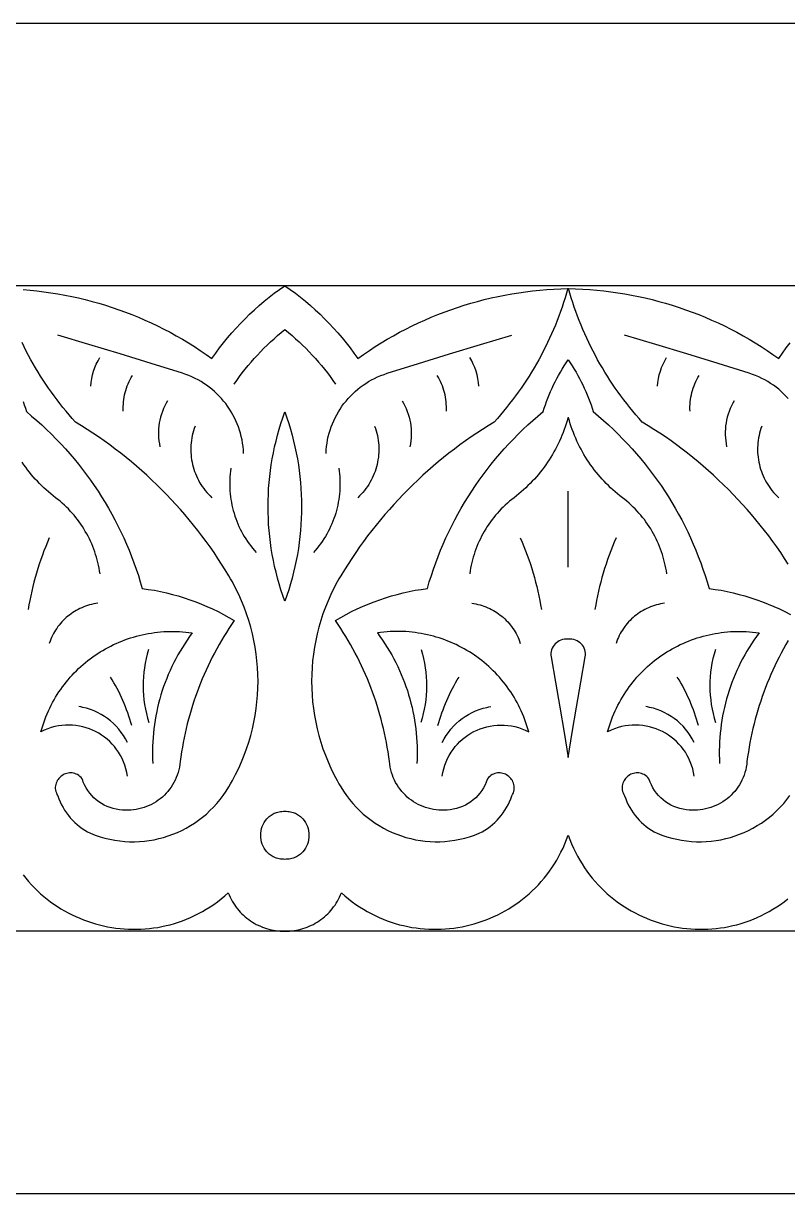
# Model space of a CAD drawing. Extents: x -349 to 352, y -69 to 76.
# Drawn here: x 179.5 to 274.1, y -69.2 to 75.8 of the extents above; entities that cross this region are included whole.
import ezdxf

# ---------------------------------------------------------------- set-up
doc = ezdxf.new("R2010")
doc.units = 0
doc.layers.add('LAYER_1', color=18, linetype='CONTINUOUS')

msp = doc.modelspace()

# ---------------------------------------------------------------- linework, layer by layer
at = {"layer": 'LAYER_1'}
for points in [[(-348.41, -69.22), (351.59, -69.22), (351.59, 75.78), (-348.41, 75.78)], [(-348.41, -69.22), (351.59, -69.22), (351.59, 75.78), (-348.41, 75.78)], [(-348.41, -69.22), (351.59, -69.22), (351.59, 75.78), (-348.41, 75.78)], [(211.83, 4.17), (211.58, 4.89), (211.35, 5.6), (211.13, 6.32), (210.92, 7.05), (210.74, 7.77), (210.57, 8.5), (210.41, 9.23), (210.28, 9.97), (210.15, 10.71), (210.05, 11.44), (209.96, 12.19), (209.89, 12.93), (209.83, 13.67), (209.79, 14.41), (209.77, 15.16), (209.76, 15.9), (209.77, 16.65), (209.79, 17.39), (209.83, 18.13), (209.89, 18.88), (209.96, 19.62), (210.05, 20.36), (210.15, 21.1), (210.28, 21.84), (210.41, 22.57), (210.57, 23.3), (210.74, 24.03), (210.92, 24.76), (211.13, 25.48), (211.35, 26.2), (211.58, 26.92), (211.83, 27.63), (212.08, 26.92), (212.32, 26.2), (212.54, 25.48), (212.74, 24.76), (212.92, 24.03), (213.09, 23.3), (213.25, 22.57), (213.39, 21.84), (213.51, 21.1), (213.61, 20.36), (213.7, 19.62), (213.77, 18.88), (213.83, 18.13), (213.87, 17.39), (213.9, 16.65), (213.9, 15.9), (213.9, 15.16), (213.87, 14.41), (213.83, 13.67), (213.77, 12.93), (213.7, 12.19), (213.61, 11.44), (213.51, 10.71), (213.39, 9.97), (213.25, 9.23), (213.09, 8.5), (212.92, 7.77), (212.74, 7.05), (212.54, 6.32), (212.32, 5.6), (212.08, 4.89)], [(246.93, -15.19), (247.44, -12.07), (247.96, -8.95), (248.49, -5.84), (249.04, -2.72), (249.06, -2.49), (249.06, -2.27), (249.04, -2.05), (248.98, -1.84), (248.91, -1.64), (248.81, -1.45), (248.69, -1.28), (248.55, -1.11), (248.4, -0.97), (248.23, -0.84), (248.04, -0.73), (247.84, -0.65), (247.63, -0.58), (247.4, -0.54), (247.17, -0.53), (246.93, -0.54), (246.7, -0.53), (246.46, -0.54), (246.24, -0.58), (246.03, -0.65), (245.83, -0.73), (245.64, -0.84), (245.47, -0.97), (245.32, -1.11), (245.18, -1.28), (245.06, -1.45), (244.96, -1.64), (244.88, -1.84), (244.83, -2.05), (244.8, -2.27), (244.8, -2.49), (244.83, -2.72), (245.38, -5.84), (245.91, -8.95), (246.43, -12.07)], [(211.83, -27.81), (211.65, -27.8), (211.47, -27.79), (211.3, -27.77), (211.13, -27.74), (210.97, -27.7), (210.82, -27.66), (210.67, -27.61), (210.53, -27.55), (210.39, -27.49), (210.26, -27.42), (210.13, -27.34), (210.01, -27.26), (209.9, -27.17), (209.79, -27.08), (209.59, -26.88), (209.42, -26.66), (209.27, -26.42), (209.14, -26.18), (209.03, -25.92), (208.95, -25.66), (208.89, -25.38), (208.86, -25.11), (208.85, -24.83), (208.86, -24.55), (208.89, -24.27), (208.95, -24), (209.03, -23.73), (209.14, -23.47), (209.27, -23.23), (209.42, -22.99), (209.59, -22.78), (209.79, -22.58), (209.9, -22.48), (210.01, -22.4), (210.13, -22.31), (210.26, -22.24), (210.39, -22.17), (210.53, -22.1), (210.67, -22.04), (210.82, -21.99), (210.97, -21.95), (211.13, -21.91), (211.3, -21.88), (211.47, -21.86), (211.65, -21.85), (211.83, -21.84), (212.01, -21.85), (212.19, -21.86), (212.36, -21.88), (212.53, -21.91), (212.69, -21.95), (212.85, -21.99), (212.99, -22.04), (213.14, -22.1), (213.27, -22.17), (213.4, -22.24), (213.53, -22.31), (213.65, -22.4), (213.76, -22.48), (213.87, -22.58), (214.07, -22.78), (214.24, -22.99), (214.4, -23.23), (214.52, -23.47), (214.63, -23.73), (214.71, -24), (214.77, -24.27), (214.8, -24.55), (214.82, -24.83), (214.8, -25.11), (214.77, -25.38), (214.71, -25.66), (214.63, -25.92), (214.52, -26.18), (214.4, -26.42), (214.24, -26.66), (214.07, -26.88), (213.87, -27.08), (213.76, -27.17), (213.65, -27.26), (213.53, -27.34), (213.4, -27.42), (213.27, -27.49), (213.14, -27.55), (212.99, -27.61), (212.85, -27.66), (212.69, -27.7), (212.53, -27.74), (212.36, -27.77), (212.19, -27.79), (212.01, -27.8)]]:
    msp.add_lwpolyline(points, close=True, dxfattribs=at)
for points in [[(179.4, 42.8), (180.27, 42.72), (181.13, 42.63), (182, 42.53), (182.86, 42.41), (183.72, 42.27), (184.58, 42.11), (185.43, 41.94), (186.28, 41.76), (187.12, 41.55), (187.96, 41.33), (188.79, 41.1), (189.62, 40.85), (190.45, 40.58), (191.27, 40.3), (192.09, 40), (192.89, 39.69), (193.7, 39.36), (194.5, 39.02), (195.29, 38.66), (196.07, 38.29), (196.85, 37.9), (197.62, 37.5), (198.38, 37.08), (199.14, 36.64), (199.89, 36.2), (200.63, 35.73), (201.36, 35.26), (202.09, 34.76), (202.8, 34.26), (203.27, 34.92), (203.74, 35.56), (204.23, 36.2), (204.74, 36.82), (205.26, 37.43), (205.79, 38.03), (206.34, 38.61), (206.9, 39.18), (207.47, 39.74), (208.06, 40.29), (208.66, 40.82), (209.27, 41.34), (209.89, 41.85), (210.52, 42.34), (211.17, 42.82), (211.83, 43.28), (176.73, 43.28)], [(282.03, 43.28), (246.93, 43.28), (211.83, 43.28), (212.49, 42.82), (213.14, 42.34), (213.77, 41.85), (214.39, 41.34), (215.01, 40.82), (215.6, 40.29), (216.19, 39.74), (216.76, 39.18), (217.32, 38.61), (217.87, 38.03), (218.4, 37.43), (218.92, 36.82), (219.43, 36.2), (219.92, 35.56), (220.4, 34.92), (220.86, 34.26), (221.58, 34.76), (222.3, 35.26), (223.03, 35.73), (223.77, 36.2), (224.52, 36.64), (225.28, 37.08), (226.04, 37.5), (226.81, 37.9), (227.59, 38.29), (228.38, 38.66), (229.17, 39.02), (229.96, 39.36), (230.77, 39.69), (231.58, 40), (232.39, 40.3), (233.21, 40.58), (234.04, 40.85), (234.87, 41.1), (235.7, 41.33), (236.54, 41.55), (237.39, 41.76), (238.24, 41.94), (239.09, 42.11), (239.94, 42.27), (240.8, 42.41), (241.66, 42.53), (242.53, 42.63), (243.4, 42.72), (244.27, 42.8), (245.14, 42.85), (246.01, 42.89), (246.89, 42.92), (246.73, 42.34), (246.55, 41.77), (246.37, 41.2), (246.18, 40.63), (245.98, 40.07), (245.78, 39.51), (245.56, 38.95), (245.34, 38.4), (245.11, 37.85), (244.88, 37.31), (244.63, 36.76), (244.38, 36.23), (244.12, 35.69), (243.85, 35.16), (243.57, 34.63), (243.29, 34.11), (243, 33.59), (242.7, 33.08), (242.39, 32.57), (242.08, 32.07), (241.76, 31.56), (241.43, 31.07), (241.1, 30.58), (240.75, 30.09), (240.4, 29.61), (240.05, 29.13), (239.68, 28.66), (239.31, 28.19), (238.93, 27.73), (238.55, 27.27), (238.16, 26.82), (237.76, 26.38), (237.03, 25.93), (236.31, 25.47), (235.6, 25.01), (234.9, 24.53), (234.2, 24.04), (233.51, 23.54), (232.83, 23.03), (232.16, 22.52), (231.5, 21.99), (230.84, 21.45), (230.19, 20.9), (229.56, 20.34), (228.93, 19.78), (228.31, 19.2), (227.7, 18.61), (227.09, 18.02), (226.5, 17.41), (225.92, 16.8), (225.34, 16.18), (224.78, 15.55), (224.22, 14.91), (223.67, 14.26), (223.14, 13.6), (222.61, 12.94), (222.09, 12.27), (221.59, 11.58), (221.09, 10.9), (220.61, 10.2), (220.13, 9.49), (219.67, 8.78), (219.21, 8.06), (218.77, 7.33), (218.54, 6.95), (218.33, 6.57), (217.92, 5.8), (217.54, 5.02), (217.19, 4.23), (216.86, 3.43), (216.56, 2.62), (216.3, 1.8), (216.06, 0.98), (215.84, 0.15), (215.66, -0.68), (215.5, -1.52), (215.38, -2.36), (215.28, -3.2), (215.21, -4.05), (215.17, -4.89), (215.15, -5.74), (215.17, -6.59), (215.21, -7.44), (215.28, -8.28), (215.38, -9.13), (215.5, -9.97), (215.66, -10.8), (215.84, -11.64), (216.06, -12.46), (216.3, -13.29), (216.56, -14.1), (216.86, -14.91), (217.19, -15.71), (217.54, -16.5), (217.92, -17.28), (218.33, -18.05), (218.54, -18.43), (218.77, -18.81), (219.1, -19.36), (219.46, -19.88), (219.84, -20.39), (220.24, -20.87), (220.66, -21.33), (221.1, -21.77), (221.55, -22.19), (222.02, -22.59), (222.51, -22.96), (223.01, -23.31), (223.52, -23.63), (224.05, -23.94), (224.59, -24.21), (225.14, -24.47), (225.7, -24.7), (226.27, -24.9), (226.84, -25.08), (227.43, -25.24), (228.02, -25.37), (228.62, -25.47), (229.22, -25.55), (229.83, -25.6), (230.44, -25.62), (231.05, -25.62), (231.66, -25.59), (232.28, -25.53), (232.89, -25.44), (233.5, -25.32), (234.11, -25.18), (234.72, -25.01), (235.32, -24.81), (235.92, -24.57), (236.27, -24.39), (236.61, -24.19), (236.94, -23.97), (237.26, -23.74), (237.57, -23.49), (237.86, -23.23), (238.13, -22.95), (238.4, -22.66), (238.65, -22.36), (238.88, -22.05), (239.1, -21.72), (239.3, -21.38), (239.49, -21.04), (239.66, -20.68), (239.81, -20.32), (239.94, -19.94), (240.05, -19.75), (240.14, -19.57), (240.2, -19.39), (240.24, -19.2), (240.26, -19.02), (240.26, -18.85), (240.24, -18.68), (240.21, -18.51), (240.16, -18.35), (240.09, -18.19), (240.02, -18.05), (239.92, -17.91), (239.82, -17.78), (239.7, -17.65), (239.58, -17.54), (239.45, -17.44), (239.3, -17.35), (239.16, -17.27), (239, -17.21), (238.84, -17.15), (238.68, -17.12), (238.51, -17.09), (238.34, -17.09), (238.18, -17.1), (238.01, -17.12), (237.84, -17.17), (237.68, -17.23), (237.52, -17.31), (237.36, -17.41), (237.21, -17.53), (237.06, -17.68), (236.93, -17.84), (236.79, -18.23), (236.63, -18.59), (236.45, -18.95), (236.24, -19.28), (236, -19.6), (235.75, -19.9), (235.48, -20.18), (235.18, -20.44), (234.87, -20.67), (234.55, -20.89), (234.2, -21.08), (233.85, -21.25), (233.48, -21.39), (233.1, -21.5), (232.7, -21.59), (232.51, -21.62), (232.3, -21.65), (231.95, -21.69), (231.6, -21.71), (231.26, -21.72), (230.91, -21.71), (230.57, -21.68), (230.24, -21.63), (229.91, -21.56), (229.59, -21.48), (229.27, -21.38), (228.96, -21.27), (228.65, -21.14), (228.35, -21), (228.06, -20.84), (227.78, -20.67), (227.51, -20.49), (227.25, -20.29), (227, -20.08), (226.76, -19.86), (226.53, -19.62), (226.31, -19.38), (226.1, -19.12), (225.91, -18.85), (225.73, -18.57), (225.56, -18.29), (225.41, -17.99), (225.27, -17.68), (225.15, -17.37), (225.04, -17.04), (224.95, -16.71), (224.88, -16.37), (224.82, -16.03), (224.78, -15.68), (224.71, -15.09), (224.62, -14.5), (224.52, -13.92), (224.42, -13.33), (224.31, -12.75), (224.18, -12.18), (224.05, -11.6), (223.91, -11.03), (223.77, -10.45), (223.61, -9.89), (223.45, -9.32), (223.27, -8.76), (223.09, -8.19), (222.9, -7.64), (222.7, -7.08), (222.5, -6.53), (222.28, -5.98), (222.06, -5.44), (221.83, -4.89), (221.59, -4.36), (221.34, -3.82), (221.08, -3.29), (220.82, -2.76), (220.55, -2.24), (220.27, -1.72), (219.98, -1.2), (219.69, -0.69), (219.38, -0.18), (219.07, 0.32), (218.75, 0.82), (218.42, 1.31), (218.09, 1.8), (218.75, 2.18), (219.42, 2.55), (220.09, 2.9), (220.78, 3.23), (221.47, 3.54), (222.17, 3.83), (222.88, 4.11), (223.59, 4.37), (224.31, 4.61), (225.03, 4.83), (225.76, 5.03), (226.5, 5.21), (227.24, 5.38), (227.99, 5.53), (228.74, 5.65), (229.49, 5.76), (229.73, 6.57), (229.98, 7.36), (230.24, 8.15), (230.52, 8.94), (230.81, 9.72), (231.12, 10.49), (231.44, 11.26), (231.78, 12.02), (232.13, 12.77), (232.5, 13.51), (232.88, 14.25), (233.27, 14.98), (233.68, 15.7), (234.1, 16.42), (234.53, 17.12), (234.98, 17.82), (235.44, 18.51), (235.91, 19.19), (236.4, 19.86), (236.89, 20.52), (237.41, 21.17), (237.93, 21.81), (238.47, 22.45), (239.01, 23.07), (239.58, 23.68), (240.15, 24.28), (240.73, 24.87), (241.33, 25.46), (241.94, 26.03), (242.56, 26.58), (243.19, 27.13), (243.83, 27.67), (243.97, 28.09), (244.11, 28.52), (244.26, 28.94), (244.42, 29.35), (244.58, 29.76), (244.76, 30.18), (244.94, 30.58), (245.13, 30.99), (245.33, 31.38), (245.53, 31.78), (245.75, 32.17), (245.97, 32.56), (246.2, 32.95), (246.44, 33.33), (246.68, 33.7), (246.93, 34.08), (247.19, 33.7), (247.43, 33.33), (247.67, 32.95), (247.9, 32.56), (248.12, 32.17), (248.33, 31.78), (248.54, 31.38), (248.74, 30.99), (248.93, 30.58), (249.11, 30.18), (249.28, 29.76), (249.45, 29.35), (249.61, 28.94), (249.76, 28.52), (249.9, 28.09), (250.04, 27.67), (250.68, 27.13), (251.31, 26.58), (251.93, 26.03), (252.54, 25.46), (253.14, 24.87), (253.72, 24.28), (254.29, 23.68), (254.85, 23.07), (255.4, 22.45), (255.94, 21.81), (256.46, 21.17), (256.97, 20.52), (257.47, 19.86), (257.96, 19.19), (258.43, 18.51), (258.89, 17.82), (259.34, 17.12), (259.77, 16.42), (260.19, 15.7), (260.6, 14.98), (260.99, 14.25), (261.37, 13.51), (261.74, 12.77), (262.09, 12.02), (262.42, 11.26), (262.75, 10.49), (263.05, 9.72), (263.35, 8.94), (263.63, 8.15), (263.89, 7.36), (264.14, 6.57), (264.38, 5.76), (265.13, 5.65), (265.88, 5.53), (266.63, 5.38), (267.37, 5.21), (268.1, 5.03), (268.83, 4.83), (269.56, 4.61), (270.28, 4.37), (270.99, 4.11), (271.7, 3.83), (272.4, 3.54), (273.09, 3.23), (273.78, 2.9), (274.45, 2.55)], [(274.2, 8.78), (273.74, 9.49), (273.26, 10.2), (272.78, 10.9), (272.28, 11.58), (271.77, 12.27), (271.26, 12.94), (270.73, 13.6), (270.19, 14.26), (269.65, 14.91), (269.09, 15.55), (268.53, 16.18), (267.95, 16.8), (267.37, 17.41), (266.78, 18.02), (266.17, 18.61), (265.56, 19.2), (264.94, 19.78), (264.31, 20.34), (263.67, 20.9), (263.03, 21.45), (262.37, 21.99), (261.71, 22.52), (261.04, 23.03), (260.36, 23.54), (259.67, 24.04), (258.97, 24.53), (258.27, 25.01), (257.56, 25.47), (256.84, 25.93), (256.11, 26.38), (255.71, 26.82), (255.32, 27.27), (254.94, 27.73), (254.56, 28.19), (254.19, 28.66), (253.82, 29.13), (253.47, 29.61), (253.12, 30.09), (252.77, 30.58), (252.44, 31.07), (252.11, 31.56), (251.79, 32.07), (251.48, 32.57), (251.17, 33.08), (250.87, 33.59), (250.58, 34.11), (250.3, 34.63), (250.02, 35.16), (249.75, 35.69), (249.49, 36.23), (249.24, 36.76), (248.99, 37.31), (248.76, 37.85), (248.53, 38.4), (248.3, 38.95), (248.09, 39.51), (247.88, 40.07), (247.69, 40.63), (247.5, 41.2), (247.32, 41.77), (247.14, 42.34), (246.98, 42.92), (247.85, 42.89), (248.73, 42.85), (249.6, 42.8), (250.47, 42.72), (251.34, 42.63), (252.2, 42.53), (253.07, 42.41), (253.93, 42.27), (254.78, 42.11), (255.63, 41.94), (256.48, 41.76), (257.33, 41.55), (258.16, 41.33), (259, 41.1), (259.83, 40.85), (260.66, 40.58), (261.48, 40.3), (262.29, 40), (263.1, 39.69), (263.9, 39.36), (264.7, 39.02), (265.49, 38.66), (266.28, 38.29), (267.06, 37.9), (267.83, 37.5), (268.59, 37.08), (269.35, 36.64), (270.09, 36.2), (270.84, 35.73), (271.57, 35.26), (272.29, 34.76), (273.01, 34.26), (273.47, 34.92), (273.95, 35.56), (274.44, 36.2)], [(205.54, 31.07), (205.87, 31.54), (206.21, 32.01), (206.56, 32.47), (206.92, 32.93), (207.29, 33.38), (207.66, 33.82), (208.04, 34.26), (208.43, 34.68), (208.83, 35.1), (209.24, 35.52), (209.65, 35.92), (210.07, 36.32), (210.5, 36.71), (210.94, 37.09), (211.38, 37.47), (211.83, 37.84), (211.83, 37.84), (211.83, 37.84), (211.83, 37.84), (211.83, 37.84), (212.28, 37.47), (212.73, 37.09), (213.16, 36.71), (213.59, 36.32), (214.01, 35.92), (214.42, 35.52), (214.83, 35.1), (215.23, 34.68), (215.62, 34.26), (216, 33.82), (216.38, 33.38), (216.74, 32.93), (217.1, 32.47), (217.45, 32.01), (217.79, 31.54), (218.12, 31.07)], [(206.73, 22.49), (206.7, 22.92), (206.66, 23.35), (206.6, 23.76), (206.53, 24.18), (206.44, 24.59), (206.33, 24.99), (206.22, 25.39), (206.08, 25.78), (205.93, 26.17), (205.77, 26.55), (205.59, 26.92), (205.4, 27.29), (205.2, 27.64), (204.98, 27.99), (204.75, 28.33), (204.51, 28.66), (204.25, 28.98), (203.98, 29.3), (203.7, 29.6), (203.41, 29.89), (203.11, 30.17), (202.8, 30.44), (202.48, 30.69), (202.14, 30.94), (201.8, 31.17), (201.45, 31.39), (201.09, 31.6), (200.71, 31.79), (200.33, 31.97), (199.94, 32.14), (199.55, 32.29), (199.14, 32.43), (195.29, 33.63), (191.43, 34.82), (187.57, 35.99), (183.7, 37.13)], [(216.94, 22.49), (216.96, 22.92), (217, 23.35), (217.06, 23.76), (217.13, 24.18), (217.22, 24.59), (217.33, 24.99), (217.45, 25.39), (217.58, 25.78), (217.73, 26.17), (217.89, 26.55), (218.07, 26.92), (218.26, 27.29), (218.47, 27.64), (218.68, 27.99), (218.91, 28.33), (219.16, 28.66), (219.41, 28.98), (219.68, 29.3), (219.96, 29.6), (220.25, 29.89), (220.55, 30.17), (220.86, 30.44), (221.18, 30.69), (221.52, 30.94), (221.86, 31.17), (222.21, 31.39), (222.58, 31.6), (222.95, 31.79), (223.33, 31.97), (223.72, 32.14), (224.12, 32.29), (224.52, 32.43), (228.37, 33.63), (232.23, 34.82), (236.09, 35.99), (239.96, 37.13)], [(274.19, 29.3), (273.91, 29.6), (273.62, 29.89), (273.32, 30.17), (273.01, 30.44), (272.68, 30.69), (272.35, 30.94), (272.01, 31.17), (271.65, 31.39), (271.29, 31.6), (270.92, 31.79), (270.54, 31.97), (270.15, 32.14), (269.75, 32.29), (269.35, 32.43), (265.5, 33.63), (261.64, 34.82), (257.78, 35.99), (253.91, 37.13)], [(179.4, 28.94), (179.55, 28.52), (179.7, 28.09), (179.83, 27.67), (180.47, 27.13), (181.1, 26.58), (181.72, 26.03), (182.33, 25.46), (182.93, 24.87), (183.51, 24.28), (184.09, 23.68), (184.65, 23.07), (185.2, 22.45), (185.73, 21.81), (186.26, 21.17), (186.77, 20.52), (187.27, 19.86), (187.75, 19.19), (188.23, 18.51), (188.69, 17.82), (189.13, 17.12), (189.57, 16.42), (189.99, 15.7), (190.39, 14.98), (190.79, 14.25), (191.16, 13.51), (191.53, 12.77), (191.88, 12.02), (192.22, 11.26), (192.54, 10.49), (192.85, 9.72), (193.14, 8.94), (193.42, 8.15), (193.69, 7.36), (193.93, 6.57), (194.17, 5.76), (194.92, 5.65), (195.67, 5.53), (196.42, 5.38), (197.16, 5.21), (197.9, 5.03), (198.63, 4.83), (199.35, 4.61), (200.07, 4.37), (200.79, 4.11), (201.49, 3.83), (202.19, 3.54), (202.89, 3.23), (203.57, 2.9), (204.25, 2.55), (204.91, 2.18), (205.57, 1.8), (205.24, 1.31), (204.91, 0.82), (204.59, 0.32), (204.28, -0.18), (203.98, -0.69), (203.68, -1.2), (203.39, -1.72), (203.11, -2.24), (202.84, -2.76), (202.58, -3.29), (202.32, -3.82), (202.07, -4.36), (201.83, -4.89), (201.6, -5.44), (201.38, -5.98), (201.17, -6.53), (200.96, -7.08), (200.76, -7.64), (200.57, -8.19), (200.39, -8.76), (200.22, -9.32), (200.05, -9.89), (199.89, -10.45), (199.75, -11.03), (199.61, -11.6), (199.48, -12.18), (199.36, -12.75), (199.24, -13.33), (199.14, -13.92), (199.04, -14.5), (198.96, -15.09), (198.88, -15.68), (198.84, -16.03), (198.78, -16.37), (198.71, -16.71), (198.62, -17.04), (198.51, -17.37), (198.39, -17.68), (198.25, -17.99), (198.1, -18.29), (197.93, -18.57), (197.75, -18.85), (197.56, -19.12), (197.35, -19.38), (197.14, -19.62), (196.91, -19.86), (196.66, -20.08), (196.41, -20.29), (196.15, -20.49), (195.88, -20.67), (195.6, -20.84), (195.31, -21), (195.01, -21.14), (194.71, -21.27), (194.39, -21.38), (194.08, -21.48), (193.75, -21.56), (193.42, -21.63), (193.09, -21.68), (192.75, -21.71), (192.41, -21.72), (192.06, -21.71), (191.71, -21.69), (191.36, -21.65), (190.96, -21.59), (190.57, -21.5), (190.18, -21.39), (189.81, -21.25), (189.46, -21.08), (189.12, -20.89), (188.79, -20.67), (188.48, -20.44), (188.19, -20.18), (187.91, -19.9), (187.66, -19.6), (187.43, -19.28), (187.22, -18.95), (187.03, -18.59), (186.87, -18.23), (186.8, -18.04), (186.73, -17.84), (186.6, -17.68), (186.45, -17.53), (186.3, -17.41), (186.15, -17.31), (185.98, -17.23), (185.82, -17.17), (185.65, -17.12), (185.49, -17.1), (185.32, -17.09), (185.15, -17.09), (184.98, -17.12), (184.82, -17.15), (184.66, -17.21), (184.51, -17.27), (184.36, -17.35), (184.22, -17.44), (184.08, -17.54), (183.96, -17.65), (183.84, -17.78), (183.74, -17.91), (183.65, -18.05), (183.57, -18.19), (183.5, -18.35), (183.45, -18.51), (183.42, -18.68), (183.4, -18.85), (183.4, -19.02), (183.42, -19.2), (183.46, -19.39), (183.53, -19.57), (183.61, -19.75), (183.72, -19.94), (183.85, -20.32), (184, -20.68), (184.17, -21.04), (184.36, -21.38), (184.56, -21.72), (184.78, -22.05), (185.02, -22.36), (185.26, -22.66), (185.53, -22.95), (185.81, -23.23), (186.1, -23.49), (186.4, -23.74), (186.72, -23.97), (187.05, -24.19), (187.39, -24.39), (187.74, -24.57), (188.34, -24.81), (188.94, -25.01), (189.55, -25.18), (190.16, -25.32), (190.77, -25.44), (191.39, -25.53), (192, -25.59), (192.61, -25.62), (193.22, -25.62), (193.83, -25.6), (194.44, -25.55), (195.04, -25.47), (195.64, -25.37), (196.23, -25.24), (196.82, -25.08), (197.4, -24.9), (197.97, -24.7), (198.53, -24.47), (199.07, -24.21), (199.61, -23.94), (200.14, -23.63), (200.65, -23.31), (201.15, -22.96), (201.64, -22.59), (202.11, -22.19), (202.56, -21.77), (203, -21.33), (203.42, -20.87), (203.82, -20.39), (204.2, -19.88), (204.56, -19.36), (204.9, -18.81), (205.12, -18.43), (205.33, -18.05), (205.74, -17.28), (206.12, -16.5), (206.48, -15.71), (206.8, -14.91), (207.1, -14.1), (207.37, -13.29), (207.61, -12.46), (207.82, -11.64), (208, -10.8), (208.16, -9.97), (208.28, -9.13), (208.38, -8.28), (208.45, -7.44), (208.5, -6.59), (208.51, -5.74), (208.5, -4.89), (208.45, -4.05), (208.38, -3.2), (208.28, -2.36), (208.16, -1.52), (208, -0.68), (207.82, 0.15), (207.61, 0.98), (207.37, 1.8), (207.1, 2.62), (206.8, 3.43), (206.48, 4.23), (206.12, 5.02), (205.74, 5.8), (205.33, 6.57), (205.12, 6.95), (204.9, 7.33), (204.45, 8.06), (204, 8.78), (203.53, 9.49), (203.06, 10.2), (202.57, 10.9), (202.07, 11.58), (201.57, 12.27), (201.05, 12.94), (200.53, 13.6), (199.99, 14.26), (199.44, 14.91), (198.89, 15.55), (198.32, 16.18), (197.75, 16.8), (197.16, 17.41), (196.57, 18.02), (195.97, 18.61), (195.36, 19.2), (194.74, 19.78), (194.11, 20.34), (193.47, 20.9), (192.82, 21.45), (192.17, 21.99), (191.5, 22.52), (190.83, 23.03), (190.15, 23.54), (189.46, 24.04), (188.77, 24.53), (188.06, 25.01), (187.35, 25.47), (186.63, 25.93), (185.91, 26.38), (185.51, 26.82), (185.11, 27.27), (184.73, 27.73), (184.35, 28.19), (183.98, 28.66), (183.62, 29.13), (183.26, 29.61), (182.91, 30.09), (182.57, 30.58), (182.23, 31.07), (181.9, 31.56), (181.58, 32.07), (181.27, 32.57), (180.96, 33.08), (180.66, 33.59), (180.37, 34.11), (180.09, 34.63), (179.81, 35.16), (179.55, 35.69), (179.28, 36.23)], [(187.8, 30.83), (187.84, 31.3), (187.91, 31.77), (188.01, 32.23), (188.14, 32.68), (188.3, 33.13), (188.48, 33.56), (188.69, 33.98), (188.92, 34.4)], [(235.86, 30.83), (235.82, 31.3), (235.75, 31.77), (235.65, 32.23), (235.52, 32.68), (235.37, 33.13), (235.18, 33.56), (234.98, 33.98), (234.74, 34.4)], [(258.01, 30.83), (258.05, 31.3), (258.12, 31.77), (258.22, 32.23), (258.35, 32.68), (258.5, 33.13), (258.68, 33.56), (258.89, 33.98), (259.13, 34.4)], [(191.82, 27.73), (191.81, 28.02), (191.82, 28.31), (191.83, 28.6), (191.85, 28.89), (191.88, 29.18), (191.93, 29.47), (191.98, 29.75), (192.05, 30.03), (192.13, 30.31), (192.21, 30.58), (192.31, 30.86), (192.42, 31.13), (192.53, 31.39), (192.66, 31.65), (192.8, 31.91), (192.95, 32.16)], [(231.84, 27.73), (231.85, 28.02), (231.85, 28.31), (231.83, 28.6), (231.81, 28.89), (231.78, 29.18), (231.73, 29.47), (231.68, 29.75), (231.61, 30.03), (231.54, 30.31), (231.45, 30.58), (231.35, 30.86), (231.25, 31.13), (231.13, 31.39), (231, 31.65), (230.86, 31.91), (230.72, 32.16)], [(262.03, 27.73), (262.02, 28.02), (262.02, 28.31), (262.03, 28.6), (262.06, 28.89), (262.09, 29.18), (262.14, 29.47), (262.19, 29.75), (262.26, 30.03), (262.33, 30.31), (262.42, 30.58), (262.52, 30.86), (262.62, 31.13), (262.74, 31.39), (262.87, 31.65), (263.01, 31.91), (263.15, 32.16)], [(197.31, 29.03), (197.12, 28.71), (196.95, 28.38), (196.8, 28.04), (196.66, 27.69), (196.54, 27.35), (196.44, 26.99), (196.35, 26.63), (196.28, 26.27), (196.23, 25.91), (196.19, 25.54), (196.18, 25.17), (196.18, 24.8), (196.2, 24.44), (196.23, 24.07), (196.29, 23.7), (196.36, 23.33)], [(226.35, 29.03), (226.54, 28.71), (226.71, 28.38), (226.87, 28.04), (227, 27.69), (227.12, 27.35), (227.23, 26.99), (227.31, 26.63), (227.38, 26.27), (227.43, 25.91), (227.47, 25.54), (227.48, 25.17), (227.48, 24.8), (227.47, 24.44), (227.43, 24.07), (227.38, 23.7), (227.3, 23.33)], [(267.51, 29.03), (267.33, 28.71), (267.16, 28.38), (267, 28.04), (266.87, 27.69), (266.75, 27.35), (266.64, 26.99), (266.56, 26.63), (266.49, 26.27), (266.43, 25.91), (266.4, 25.54), (266.38, 25.17), (266.38, 24.8), (266.4, 24.44), (266.44, 24.07), (266.49, 23.7), (266.56, 23.33)], [(259.14, 7.59), (259.09, 7.94), (259.03, 8.29), (258.96, 8.63), (258.88, 8.98), (258.8, 9.32), (258.7, 9.65), (258.6, 9.99), (258.49, 10.32), (258.37, 10.65), (258.25, 10.97), (258.11, 11.29), (257.97, 11.61), (257.82, 11.93), (257.67, 12.24), (257.5, 12.54), (257.33, 12.84), (257.15, 13.14), (256.97, 13.43), (256.77, 13.72), (256.57, 14.01), (256.37, 14.29), (256.15, 14.56), (255.93, 14.83), (255.7, 15.09), (255.47, 15.35), (255.23, 15.61), (254.98, 15.85), (254.73, 16.1), (254.47, 16.33), (254.2, 16.56), (253.93, 16.79), (253.65, 17), (253.35, 17.24), (253.05, 17.48), (252.76, 17.73), (252.47, 17.98), (252.19, 18.23), (251.92, 18.5), (251.65, 18.76), (251.39, 19.04), (251.13, 19.32), (250.88, 19.6), (250.63, 19.89), (250.39, 20.18), (250.16, 20.48), (249.93, 20.78), (249.71, 21.09), (249.5, 21.4), (249.29, 21.71), (249.09, 22.03), (248.89, 22.36), (248.7, 22.68), (248.52, 23.01), (248.35, 23.35), (248.18, 23.69), (248.02, 24.03), (247.86, 24.38), (247.71, 24.73), (247.57, 25.08), (247.44, 25.44), (247.31, 25.8), (247.19, 26.16), (247.08, 26.52), (246.98, 26.89), (246.98, 26.89), (246.97, 26.89), (246.97, 26.89), (246.93, 26.89), (246.9, 26.89), (246.89, 26.89), (246.89, 26.89), (246.89, 26.89), (246.79, 26.52), (246.67, 26.16), (246.55, 25.8), (246.43, 25.44), (246.29, 25.08), (246.15, 24.73), (246.01, 24.38), (245.85, 24.03), (245.69, 23.69), (245.52, 23.35), (245.35, 23.01), (245.16, 22.68), (244.98, 22.36), (244.78, 22.03), (244.58, 21.71), (244.37, 21.4), (244.16, 21.09), (243.94, 20.78), (243.71, 20.48), (243.48, 20.18), (243.24, 19.89), (242.99, 19.6), (242.74, 19.32), (242.48, 19.04), (242.22, 18.76), (241.95, 18.5), (241.68, 18.23), (241.4, 17.98), (241.11, 17.73), (240.82, 17.48), (240.52, 17.24), (240.22, 17), (239.94, 16.79), (239.67, 16.56), (239.4, 16.33), (239.14, 16.1), (238.89, 15.85), (238.64, 15.61), (238.4, 15.35), (238.16, 15.09), (237.94, 14.83), (237.72, 14.56), (237.5, 14.29), (237.3, 14.01), (237.1, 13.72), (236.9, 13.43), (236.72, 13.14), (236.54, 12.84), (236.37, 12.54), (236.2, 12.24), (236.05, 11.93), (235.9, 11.61), (235.75, 11.29), (235.62, 10.97), (235.5, 10.65), (235.38, 10.32), (235.27, 9.99), (235.17, 9.65), (235.07, 9.32), (234.99, 8.98), (234.91, 8.63), (234.84, 8.29), (234.78, 7.94), (234.73, 7.59)], [(200.71, 25.89), (200.61, 25.6), (200.51, 25.3), (200.43, 25.01), (200.36, 24.71), (200.31, 24.41), (200.26, 24.11), (200.22, 23.81), (200.2, 23.51), (200.19, 23.21), (200.19, 22.91), (200.2, 22.61), (200.22, 22.31), (200.25, 22.01), (200.29, 21.72), (200.34, 21.42), (200.4, 21.13), (200.48, 20.84), (200.56, 20.55), (200.66, 20.27), (200.76, 19.99), (200.88, 19.71), (201, 19.44), (201.14, 19.17), (201.28, 18.91), (201.44, 18.65), (201.6, 18.4), (201.78, 18.15), (201.97, 17.91), (202.16, 17.67), (202.36, 17.44), (202.58, 17.22), (202.8, 17)], [(222.95, 25.89), (223.06, 25.6), (223.15, 25.3), (223.23, 25.01), (223.3, 24.71), (223.36, 24.41), (223.4, 24.11), (223.44, 23.81), (223.46, 23.51), (223.47, 23.21), (223.48, 22.91), (223.47, 22.61), (223.45, 22.31), (223.42, 22.01), (223.37, 21.72), (223.32, 21.42), (223.26, 21.13), (223.18, 20.84), (223.1, 20.55), (223.01, 20.27), (222.9, 19.99), (222.79, 19.71), (222.66, 19.44), (222.52, 19.17), (222.38, 18.91), (222.22, 18.65), (222.06, 18.4), (221.88, 18.15), (221.7, 17.91), (221.5, 17.67), (221.3, 17.44), (221.08, 17.22), (220.86, 17)], [(270.92, 25.89), (270.81, 25.6), (270.72, 25.3), (270.64, 25.01), (270.57, 24.71), (270.51, 24.41), (270.47, 24.11), (270.43, 23.81), (270.41, 23.51), (270.39, 23.21), (270.39, 22.91), (270.4, 22.61), (270.42, 22.31), (270.45, 22.01), (270.49, 21.72), (270.55, 21.42), (270.61, 21.13), (270.68, 20.84), (270.77, 20.55), (270.86, 20.27), (270.97, 19.99), (271.08, 19.71), (271.21, 19.44), (271.34, 19.17), (271.49, 18.91), (271.65, 18.65), (271.81, 18.4), (271.99, 18.15), (272.17, 17.91), (272.37, 17.67), (272.57, 17.44), (272.78, 17.22), (273.01, 17)], [(188.94, 7.59), (188.88, 7.94), (188.82, 8.29), (188.75, 8.63), (188.68, 8.98), (188.59, 9.32), (188.5, 9.65), (188.4, 9.99), (188.28, 10.32), (188.17, 10.65), (188.04, 10.97), (187.91, 11.29), (187.77, 11.61), (187.62, 11.93), (187.46, 12.24), (187.3, 12.54), (187.12, 12.84), (186.95, 13.14), (186.76, 13.43), (186.57, 13.72), (186.37, 14.01), (186.16, 14.29), (185.95, 14.56), (185.72, 14.83), (185.5, 15.09), (185.26, 15.35), (185.02, 15.61), (184.77, 15.85), (184.52, 16.1), (184.26, 16.33), (183.99, 16.56), (183.72, 16.79), (183.44, 17), (183.14, 17.24), (182.84, 17.48), (182.55, 17.73), (182.27, 17.98), (181.99, 18.23), (181.71, 18.5), (181.44, 18.76), (181.18, 19.04), (180.92, 19.32), (180.67, 19.6), (180.43, 19.89), (180.19, 20.18), (179.95, 20.48), (179.73, 20.78), (179.51, 21.09), (179.29, 21.4)], [(205.16, 20.66), (205.11, 20.31), (205.07, 19.95), (205.04, 19.6), (205.02, 19.24), (205, 18.89), (205, 18.54), (205.01, 18.18), (205.03, 17.83), (205.06, 17.48), (205.1, 17.13), (205.15, 16.78), (205.21, 16.44), (205.28, 16.1), (205.35, 15.75), (205.44, 15.41), (205.54, 15.08), (205.64, 14.74), (205.76, 14.41), (205.88, 14.09), (206.01, 13.76), (206.15, 13.44), (206.31, 13.12), (206.46, 12.81), (206.63, 12.5), (206.81, 12.2), (207, 11.9), (207.19, 11.6), (207.4, 11.31), (207.61, 11.03), (207.83, 10.75), (208.06, 10.47), (208.3, 10.21)], [(218.51, 20.66), (218.56, 20.31), (218.6, 19.95), (218.63, 19.6), (218.65, 19.24), (218.66, 18.89), (218.66, 18.54), (218.65, 18.18), (218.63, 17.83), (218.6, 17.48), (218.56, 17.13), (218.51, 16.78), (218.45, 16.44), (218.39, 16.1), (218.31, 15.75), (218.22, 15.41), (218.13, 15.08), (218.02, 14.74), (217.91, 14.41), (217.78, 14.09), (217.65, 13.76), (217.51, 13.44), (217.36, 13.12), (217.2, 12.81), (217.03, 12.5), (216.85, 12.2), (216.66, 11.9), (216.47, 11.6), (216.27, 11.31), (216.05, 11.03), (215.83, 10.75), (215.6, 10.47), (215.37, 10.21)], [(246.94, 8.38), (246.94, 17.82)], [(182.66, 12.04), (182.43, 11.5), (182.21, 10.96), (182, 10.42), (181.8, 9.88), (181.6, 9.33), (181.42, 8.78), (181.24, 8.23), (181.07, 7.67), (180.91, 7.12), (180.76, 6.56), (180.62, 5.99), (180.49, 5.43), (180.36, 4.86), (180.25, 4.29), (180.14, 3.72), (180.04, 3.15)], [(241, 12.04), (241.23, 11.5), (241.45, 10.96), (241.66, 10.42), (241.87, 9.88), (242.06, 9.33), (242.25, 8.78), (242.42, 8.23), (242.59, 7.67), (242.75, 7.12), (242.9, 6.56), (243.04, 5.99), (243.18, 5.43), (243.3, 4.86), (243.42, 4.29), (243.52, 3.72), (243.62, 3.15)], [(252.86, 12.04), (252.64, 11.5), (252.42, 10.96), (252.2, 10.42), (252, 9.88), (251.81, 9.33), (251.62, 8.78), (251.44, 8.23), (251.28, 7.67), (251.12, 7.12), (250.97, 6.56), (250.82, 5.99), (250.69, 5.43), (250.57, 4.86), (250.45, 4.29), (250.35, 3.72), (250.25, 3.15)], [(188.68, 3.93), (188.41, 3.89), (188.16, 3.85), (187.9, 3.79), (187.65, 3.72), (187.4, 3.65), (187.16, 3.57), (186.92, 3.48), (186.68, 3.38), (186.45, 3.27), (186.22, 3.16), (186, 3.03), (185.78, 2.9), (185.56, 2.77), (185.35, 2.62), (185.15, 2.47), (184.95, 2.31), (184.76, 2.15), (184.57, 1.98), (184.39, 1.8), (184.22, 1.61), (184.05, 1.42), (183.88, 1.23), (183.73, 1.03), (183.58, 0.82), (183.44, 0.6), (183.3, 0.38), (183.18, 0.16), (183.06, -0.07), (182.94, -0.3), (182.84, -0.54), (182.75, -0.79), (182.66, -1.04)], [(234.99, 3.93), (235.25, 3.89), (235.51, 3.85), (235.76, 3.79), (236.01, 3.72), (236.26, 3.65), (236.5, 3.57), (236.74, 3.48), (236.98, 3.38), (237.21, 3.27), (237.44, 3.16), (237.67, 3.03), (237.88, 2.9), (238.1, 2.77), (238.31, 2.62), (238.51, 2.47), (238.71, 2.31), (238.9, 2.15), (239.09, 1.98), (239.27, 1.8), (239.45, 1.61), (239.62, 1.42), (239.78, 1.23), (239.93, 1.03), (240.08, 0.82), (240.22, 0.6), (240.36, 0.38), (240.49, 0.16), (240.61, -0.07), (240.72, -0.3), (240.82, -0.54), (240.92, -0.79), (241, -1.04)], [(258.88, 3.93), (258.62, 3.89), (258.36, 3.85), (258.11, 3.79), (257.86, 3.72), (257.61, 3.65), (257.36, 3.57), (257.12, 3.48), (256.89, 3.38), (256.66, 3.27), (256.43, 3.16), (256.2, 3.03), (255.98, 2.9), (255.77, 2.77), (255.56, 2.62), (255.36, 2.47), (255.16, 2.31), (254.97, 2.15), (254.78, 1.98), (254.6, 1.8), (254.42, 1.61), (254.25, 1.42), (254.09, 1.23), (253.93, 1.03), (253.79, 0.82), (253.64, 0.6), (253.51, 0.38), (253.38, 0.16), (253.26, -0.07), (253.15, -0.3), (253.05, -0.54), (252.95, -0.79), (252.86, -1.04)], [(192.34, -17.51), (192.26, -17.04), (192.15, -16.59), (192.02, -16.15), (191.86, -15.72), (191.68, -15.31), (191.47, -14.92), (191.24, -14.54), (191, -14.18), (190.73, -13.84), (190.44, -13.52), (190.14, -13.21), (189.82, -12.92), (189.49, -12.66), (189.14, -12.41), (188.78, -12.18), (188.4, -11.98), (188.01, -11.79), (187.62, -11.63), (187.21, -11.49), (186.8, -11.38), (186.38, -11.29), (185.96, -11.22), (185.53, -11.18), (185.09, -11.16), (184.65, -11.17), (184.22, -11.21), (183.78, -11.27), (183.34, -11.36), (182.9, -11.48), (182.47, -11.63), (182.04, -11.81), (181.61, -12.02), (181.72, -11.63), (181.84, -11.25), (181.96, -10.87), (182.1, -10.5), (182.24, -10.14), (182.39, -9.77), (182.54, -9.42), (182.71, -9.06), (182.88, -8.72), (183.06, -8.38), (183.25, -8.04), (183.44, -7.71), (183.64, -7.38), (183.85, -7.06), (184.07, -6.74), (184.29, -6.43), (184.52, -6.13), (184.75, -5.83), (184.99, -5.54), (185.24, -5.25), (185.49, -4.97), (185.75, -4.7), (186.02, -4.43), (186.29, -4.17), (186.57, -3.91), (186.85, -3.66), (187.13, -3.42), (187.43, -3.18), (187.72, -2.96), (188.03, -2.73), (188.33, -2.52), (188.65, -2.31), (188.96, -2.11), (189.28, -1.91), (189.61, -1.72), (189.94, -1.54), (190.27, -1.37), (190.61, -1.2), (190.95, -1.04), (191.3, -0.89), (191.65, -0.75), (192, -0.62), (192.35, -0.49), (192.71, -0.37), (193.07, -0.26), (193.44, -0.15), (193.8, -0.06), (194.17, 0.03), (194.55, 0.11), (194.92, 0.18), (195.3, 0.24), (195.68, 0.3), (196.06, 0.34), (196.44, 0.38), (196.83, 0.41), (197.22, 0.42), (197.61, 0.43), (198, 0.44), (198.39, 0.43), (198.78, 0.41), (199.17, 0.38), (199.57, 0.35), (199.96, 0.3), (200.36, 0.25), (200.04, -0.19), (199.73, -0.64), (199.43, -1.09), (199.14, -1.55), (198.86, -2.01), (198.59, -2.48), (198.33, -2.95), (198.08, -3.43), (197.85, -3.91), (197.62, -4.4), (197.4, -4.89), (197.2, -5.39), (197.01, -5.89), (196.82, -6.39), (196.65, -6.9), (196.49, -7.41), (196.34, -7.93), (196.2, -8.45), (196.08, -8.97), (195.96, -9.49), (195.86, -10.02), (195.76, -10.55), (195.68, -11.08), (195.61, -11.62), (195.56, -12.15), (195.51, -12.69), (195.47, -13.23), (195.45, -13.77), (195.44, -14.31), (195.44, -14.85), (195.45, -15.39), (195.48, -15.94)], [(231.32, -17.51), (231.4, -17.04), (231.51, -16.59), (231.65, -16.15), (231.8, -15.72), (231.99, -15.31), (232.19, -14.92), (232.42, -14.54), (232.67, -14.18), (232.93, -13.84), (233.22, -13.52), (233.52, -13.21), (233.84, -12.92), (234.18, -12.66), (234.52, -12.41), (234.89, -12.18), (235.26, -11.98), (235.65, -11.79), (236.04, -11.63), (236.45, -11.49), (236.86, -11.38), (237.28, -11.29), (237.71, -11.22), (238.14, -11.18), (238.57, -11.16), (239.01, -11.17), (239.45, -11.21), (239.89, -11.27), (240.32, -11.36), (240.76, -11.48), (241.19, -11.63), (241.62, -11.81), (242.05, -12.02), (241.94, -11.63), (241.83, -11.25), (241.7, -10.87), (241.57, -10.5), (241.43, -10.14), (241.28, -9.77), (241.12, -9.42), (240.95, -9.06), (240.78, -8.72), (240.6, -8.38), (240.42, -8.04), (240.22, -7.71), (240.02, -7.38), (239.81, -7.06), (239.6, -6.74), (239.37, -6.43), (239.15, -6.13), (238.91, -5.83), (238.67, -5.54), (238.42, -5.25), (238.17, -4.97), (237.91, -4.7), (237.64, -4.43), (237.37, -4.17), (237.1, -3.91), (236.81, -3.66), (236.53, -3.42), (236.23, -3.18), (235.94, -2.96), (235.63, -2.73), (235.33, -2.52), (235.02, -2.31), (234.7, -2.11), (234.38, -1.91), (234.05, -1.72), (233.72, -1.54), (233.39, -1.37), (233.05, -1.2), (232.71, -1.04), (232.37, -0.89), (232.02, -0.75), (231.67, -0.62), (231.31, -0.49), (230.95, -0.37), (230.59, -0.26), (230.23, -0.15), (229.86, -0.06), (229.49, 0.03), (229.11, 0.11), (228.74, 0.18), (228.36, 0.24), (227.98, 0.3), (227.6, 0.34), (227.22, 0.38), (226.83, 0.41), (226.44, 0.42), (226.06, 0.43), (225.67, 0.44), (225.27, 0.43), (224.88, 0.41), (224.49, 0.38), (224.09, 0.35), (223.7, 0.3), (223.3, 0.25), (223.62, -0.19), (223.93, -0.64), (224.23, -1.09), (224.52, -1.55), (224.8, -2.01), (225.07, -2.48), (225.33, -2.95), (225.58, -3.43), (225.82, -3.91), (226.04, -4.4), (226.26, -4.89), (226.46, -5.39), (226.66, -5.89), (226.84, -6.39), (227.01, -6.9), (227.17, -7.41), (227.32, -7.93), (227.46, -8.45), (227.59, -8.97), (227.7, -9.49), (227.8, -10.02), (227.9, -10.55), (227.98, -11.08), (228.05, -11.62), (228.11, -12.15), (228.15, -12.69), (228.19, -13.23), (228.21, -13.77), (228.22, -14.31), (228.22, -14.85), (228.21, -15.39), (228.19, -15.94)], [(262.54, -17.51), (262.46, -17.04), (262.36, -16.59), (262.22, -16.15), (262.06, -15.72), (261.88, -15.31), (261.68, -14.92), (261.45, -14.54), (261.2, -14.18), (260.94, -13.84), (260.65, -13.52), (260.35, -13.21), (260.03, -12.92), (259.69, -12.66), (259.34, -12.41), (258.98, -12.18), (258.61, -11.98), (258.22, -11.79), (257.82, -11.63), (257.42, -11.49), (257.01, -11.38), (256.59, -11.29), (256.16, -11.22), (255.73, -11.18), (255.3, -11.16), (254.86, -11.17), (254.42, -11.21), (253.98, -11.27), (253.54, -11.36), (253.11, -11.48), (252.67, -11.63), (252.24, -11.81), (251.82, -12.02), (251.93, -11.63), (252.04, -11.25), (252.17, -10.87), (252.3, -10.5), (252.44, -10.14), (252.59, -9.77), (252.75, -9.42), (252.91, -9.06), (253.09, -8.72), (253.27, -8.38), (253.45, -8.04), (253.65, -7.71), (253.85, -7.38), (254.06, -7.06), (254.27, -6.74), (254.49, -6.43), (254.72, -6.13), (254.96, -5.83), (255.2, -5.54), (255.45, -5.25), (255.7, -4.97), (255.96, -4.7), (256.22, -4.43), (256.5, -4.17), (256.77, -3.91), (257.05, -3.66), (257.34, -3.42), (257.63, -3.18), (257.93, -2.96), (258.23, -2.73), (258.54, -2.52), (258.85, -2.31), (259.17, -2.11), (259.49, -1.91), (259.82, -1.72), (260.14, -1.54), (260.48, -1.37), (260.82, -1.2), (261.16, -1.04), (261.5, -0.89), (261.85, -0.75), (262.2, -0.62), (262.56, -0.49), (262.92, -0.37), (263.28, -0.26), (263.64, -0.15), (264.01, -0.06), (264.38, 0.03), (264.75, 0.11), (265.13, 0.18), (265.51, 0.24), (265.89, 0.3), (266.27, 0.34), (266.65, 0.38), (267.04, 0.41), (267.42, 0.42), (267.81, 0.43), (268.2, 0.44), (268.59, 0.43), (268.99, 0.41), (269.38, 0.38), (269.77, 0.35), (270.17, 0.3), (270.57, 0.25), (270.25, -0.19), (269.93, -0.64), (269.63, -1.09), (269.34, -1.55), (269.06, -2.01), (268.8, -2.48), (268.54, -2.95), (268.29, -3.43), (268.05, -3.91), (267.83, -4.4), (267.61, -4.89), (267.41, -5.39), (267.21, -5.89), (267.03, -6.39), (266.86, -6.9), (266.7, -7.41), (266.55, -7.93), (266.41, -8.45), (266.28, -8.97), (266.17, -9.49), (266.06, -10.02), (265.97, -10.55), (265.89, -11.08), (265.82, -11.62), (265.76, -12.15), (265.71, -12.69), (265.68, -13.23), (265.66, -13.77), (265.65, -14.31), (265.65, -14.85), (265.66, -15.39), (265.68, -15.94)], [(274.18, -0.69), (273.89, -1.2), (273.6, -1.72), (273.32, -2.24), (273.05, -2.76), (272.78, -3.29), (272.53, -3.82), (272.28, -4.36), (272.04, -4.89), (271.81, -5.44), (271.59, -5.98), (271.37, -6.53), (271.16, -7.08), (270.97, -7.64), (270.78, -8.19), (270.59, -8.76), (270.42, -9.32), (270.26, -9.89), (270.1, -10.45), (269.95, -11.03), (269.81, -11.6), (269.68, -12.18), (269.56, -12.75), (269.45, -13.33), (269.34, -13.92), (269.25, -14.5), (269.16, -15.09), (269.08, -15.68), (269.05, -16.03), (268.99, -16.37), (268.92, -16.71), (268.83, -17.04), (268.72, -17.37), (268.6, -17.68), (268.46, -17.99), (268.31, -18.29), (268.14, -18.57), (267.96, -18.85), (267.77, -19.12), (267.56, -19.38), (267.34, -19.62), (267.11, -19.86), (266.87, -20.08), (266.62, -20.29), (266.36, -20.49), (266.08, -20.67), (265.8, -20.84), (265.51, -21), (265.22, -21.14), (264.91, -21.27), (264.6, -21.38), (264.28, -21.48), (263.96, -21.56), (263.63, -21.63), (263.29, -21.68), (262.95, -21.71), (262.61, -21.72), (262.27, -21.71), (261.92, -21.69), (261.56, -21.65), (261.16, -21.59), (260.77, -21.5), (260.39, -21.39), (260.02, -21.25), (259.66, -21.08), (259.32, -20.89), (258.99, -20.67), (258.68, -20.44), (258.39, -20.18), (258.12, -19.9), (257.86, -19.6), (257.63, -19.28), (257.42, -18.95), (257.24, -18.59), (257.08, -18.23), (257, -18.04), (256.94, -17.84), (256.8, -17.68), (256.66, -17.53), (256.51, -17.41), (256.35, -17.31), (256.19, -17.23), (256.03, -17.17), (255.86, -17.12), (255.69, -17.1), (255.52, -17.09), (255.36, -17.09), (255.19, -17.12), (255.03, -17.15), (254.87, -17.21), (254.71, -17.27), (254.56, -17.35), (254.42, -17.44), (254.29, -17.54), (254.16, -17.65), (254.05, -17.78), (253.94, -17.91), (253.85, -18.05), (253.77, -18.19), (253.71, -18.35), (253.66, -18.51), (253.62, -18.68), (253.61, -18.85), (253.61, -19.02), (253.63, -19.2), (253.67, -19.39), (253.73, -19.57), (253.82, -19.75), (253.92, -19.94), (254.06, -20.32), (254.21, -20.68), (254.38, -21.04), (254.57, -21.38), (254.77, -21.72), (254.99, -22.05), (255.22, -22.36), (255.47, -22.66), (255.73, -22.95), (256.01, -23.23), (256.3, -23.49), (256.61, -23.74), (256.92, -23.97), (257.25, -24.19), (257.59, -24.39), (257.95, -24.57), (258.54, -24.81), (259.15, -25.01), (259.76, -25.18), (260.37, -25.32), (260.98, -25.44), (261.59, -25.53), (262.2, -25.59), (262.82, -25.62), (263.43, -25.62), (264.04, -25.6), (264.65, -25.55), (265.25, -25.47), (265.85, -25.37), (266.44, -25.24), (267.02, -25.08), (267.6, -24.9), (268.17, -24.7), (268.73, -24.47), (269.28, -24.21), (269.82, -23.94), (270.35, -23.63), (270.86, -23.31), (271.36, -22.96), (271.85, -22.59), (272.32, -22.19), (272.77, -21.77), (273.21, -21.33), (273.63, -20.87), (274.03, -20.39), (274.4, -19.88)], [(194.95, -1.82), (194.79, -2.37), (194.65, -2.93), (194.54, -3.49), (194.44, -4.06), (194.37, -4.63), (194.31, -5.19), (194.28, -5.76), (194.27, -6.34), (194.29, -6.91), (194.32, -7.48), (194.38, -8.04), (194.46, -8.61), (194.56, -9.18), (194.68, -9.74), (194.83, -10.29), (194.99, -10.85)], [(228.71, -1.82), (228.87, -2.37), (229.01, -2.93), (229.13, -3.49), (229.22, -4.06), (229.3, -4.63), (229.35, -5.19), (229.38, -5.76), (229.39, -6.34), (229.37, -6.91), (229.34, -7.48), (229.28, -8.04), (229.2, -8.61), (229.1, -9.18), (228.98, -9.74), (228.84, -10.29), (228.67, -10.85)], [(265.16, -1.82), (265, -2.37), (264.86, -2.93), (264.74, -3.49), (264.65, -4.06), (264.57, -4.63), (264.52, -5.19), (264.49, -5.76), (264.48, -6.34), (264.49, -6.91), (264.53, -7.48), (264.59, -8.04), (264.66, -8.61), (264.76, -9.18), (264.89, -9.74), (265.03, -10.29), (265.2, -10.85)], [(192.86, -11.23), (192.75, -10.83), (192.63, -10.44), (192.51, -10.05), (192.38, -9.66), (192.24, -9.27), (192.09, -8.89), (191.94, -8.51), (191.78, -8.13), (191.61, -7.75), (191.43, -7.38), (191.25, -7.01), (191.07, -6.65), (190.87, -6.28), (190.67, -5.92), (190.46, -5.57), (190.24, -5.22)], [(230.8, -11.23), (230.91, -10.83), (231.03, -10.44), (231.15, -10.05), (231.29, -9.66), (231.43, -9.27), (231.57, -8.89), (231.73, -8.51), (231.89, -8.13), (232.05, -7.75), (232.23, -7.38), (232.41, -7.01), (232.6, -6.65), (232.79, -6.28), (232.99, -5.92), (233.2, -5.57), (233.42, -5.22)], [(263.07, -11.23), (262.96, -10.83), (262.84, -10.44), (262.71, -10.05), (262.58, -9.66), (262.44, -9.27), (262.3, -8.89), (262.14, -8.51), (261.98, -8.13), (261.81, -7.75), (261.64, -7.38), (261.46, -7.01), (261.27, -6.65), (261.08, -6.28), (260.87, -5.92), (260.67, -5.57), (260.45, -5.22)], [(192.34, -13.32), (192.11, -12.89), (191.85, -12.47), (191.57, -12.07), (191.27, -11.69), (190.95, -11.32), (190.61, -10.98), (190.25, -10.66), (189.87, -10.37), (189.48, -10.09), (189.07, -9.84), (188.64, -9.61), (188.2, -9.41), (187.75, -9.24), (187.28, -9.09), (186.81, -8.97), (186.56, -8.92), (186.32, -8.88)], [(231.32, -13.32), (231.55, -12.89), (231.81, -12.47), (232.09, -12.07), (232.39, -11.69), (232.71, -11.32), (233.05, -10.98), (233.41, -10.66), (233.79, -10.37), (234.19, -10.09), (234.6, -9.84), (235.02, -9.61), (235.46, -9.41), (235.92, -9.24), (236.38, -9.09), (236.86, -8.97), (237.1, -8.92), (237.34, -8.88)], [(262.54, -13.32), (262.31, -12.89), (262.06, -12.47), (261.78, -12.07), (261.48, -11.69), (261.16, -11.32), (260.82, -10.98), (260.46, -10.66), (260.08, -10.37), (259.68, -10.09), (259.27, -9.84), (258.84, -9.61), (258.4, -9.41), (257.95, -9.24), (257.49, -9.09), (257.01, -8.97), (256.77, -8.92), (256.53, -8.88)], [(179.4, -29.72), (179.74, -30.14), (180.08, -30.55), (180.44, -30.95), (180.81, -31.33), (181.19, -31.71), (181.58, -32.06), (181.98, -32.41), (182.39, -32.74), (182.8, -33.06), (183.23, -33.36), (183.66, -33.65), (184.1, -33.93), (184.55, -34.19), (185.01, -34.44), (185.47, -34.68), (185.94, -34.9), (186.42, -35.11), (186.9, -35.3), (187.39, -35.48), (187.88, -35.65), (188.37, -35.8), (188.87, -35.93), (189.38, -36.05), (189.88, -36.16), (190.39, -36.25), (190.91, -36.32), (191.42, -36.38), (191.94, -36.43), (192.45, -36.46), (192.97, -36.47), (193.49, -36.47), (194.01, -36.46), (194.54, -36.42), (195.06, -36.38), (195.58, -36.31), (196.09, -36.23), (196.61, -36.14), (197.13, -36.02), (197.64, -35.9), (198.15, -35.75), (198.66, -35.59), (199.16, -35.41), (199.66, -35.22), (200.16, -35.01), (200.65, -34.78), (201.14, -34.53), (201.62, -34.27), (202.1, -33.99), (202.57, -33.7), (203.03, -33.38), (203.49, -33.05), (203.94, -32.71), (204.38, -32.34), (204.82, -31.96), (204.93, -32.22), (205.05, -32.49), (205.18, -32.74), (205.31, -32.99), (205.46, -33.23), (205.62, -33.47), (205.78, -33.7), (205.95, -33.92), (206.13, -34.14), (206.32, -34.35), (206.51, -34.55), (206.71, -34.74), (206.92, -34.92), (207.13, -35.1), (207.36, -35.27), (207.58, -35.43), (207.81, -35.58), (208.05, -35.72), (208.3, -35.86), (208.54, -35.98), (208.8, -36.1), (209.06, -36.21), (209.32, -36.3), (209.58, -36.39), (209.85, -36.47), (210.13, -36.54), (210.41, -36.59), (210.69, -36.64), (210.97, -36.68), (211.25, -36.7), (211.54, -36.72), (211.83, -36.72), (212.12, -36.72), (212.41, -36.7), (212.69, -36.68), (212.98, -36.64), (213.26, -36.59), (213.53, -36.54), (213.81, -36.47), (214.08, -36.39), (214.34, -36.3), (214.61, -36.21), (214.86, -36.1), (215.12, -35.98), (215.37, -35.86), (215.61, -35.72), (215.85, -35.58), (216.08, -35.43), (216.31, -35.27), (216.53, -35.1), (216.74, -34.92), (216.95, -34.74), (217.15, -34.55), (217.35, -34.35), (217.53, -34.14), (217.71, -33.92), (217.88, -33.7), (218.05, -33.47), (218.2, -33.23), (218.35, -32.99), (218.49, -32.74), (218.61, -32.49), (218.73, -32.22), (218.84, -31.96), (219.28, -32.34), (219.72, -32.71), (220.17, -33.05), (220.63, -33.38), (221.1, -33.7), (221.57, -33.99), (222.04, -34.27), (222.52, -34.53), (223.01, -34.78), (223.5, -35.01), (224, -35.22), (224.5, -35.41), (225.01, -35.59), (225.51, -35.75), (226.02, -35.9), (226.54, -36.02), (227.05, -36.14), (227.57, -36.23), (228.09, -36.31), (228.61, -36.38), (229.13, -36.42), (229.65, -36.46), (230.17, -36.47), (230.69, -36.47), (231.21, -36.46), (231.73, -36.43), (232.25, -36.38), (232.76, -36.32), (233.27, -36.25), (233.78, -36.16), (234.29, -36.05), (234.8, -35.93), (235.3, -35.8), (235.79, -35.65), (236.28, -35.48), (236.77, -35.3), (237.25, -35.11), (237.73, -34.9), (238.2, -34.68), (238.66, -34.44), (239.12, -34.19), (239.57, -33.93), (240.01, -33.65), (240.45, -33.36), (240.87, -33.06), (241.29, -32.74), (241.7, -32.41), (242.1, -32.06), (242.49, -31.71), (242.87, -31.33), (243.24, -30.95), (243.6, -30.55), (243.95, -30.14), (244.28, -29.72), (244.61, -29.28), (244.92, -28.84), (245.22, -28.38), (245.51, -27.9), (245.78, -27.42), (246.04, -26.92), (246.29, -26.41), (246.52, -25.89), (246.73, -25.36), (246.93, -24.81), (247.14, -25.36), (247.35, -25.89), (247.58, -26.41), (247.83, -26.92), (248.09, -27.42), (248.36, -27.9), (248.65, -28.38), (248.95, -28.84), (249.26, -29.28), (249.58, -29.72), (249.92, -30.14), (250.27, -30.55), (250.63, -30.95), (251, -31.33), (251.38, -31.71), (251.77, -32.06), (252.17, -32.41), (252.58, -32.74), (252.99, -33.06), (253.42, -33.36), (253.86, -33.65), (254.3, -33.93), (254.75, -34.19), (255.21, -34.44), (255.67, -34.68), (256.14, -34.9), (256.62, -35.11), (257.1, -35.3), (257.58, -35.48), (258.08, -35.65), (258.57, -35.8), (259.07, -35.93), (259.58, -36.05), (260.08, -36.16), (260.59, -36.25), (261.11, -36.32), (261.62, -36.38), (262.14, -36.43), (262.66, -36.46), (263.18, -36.47), (263.7, -36.47), (264.22, -36.46), (264.74, -36.42), (265.26, -36.38), (265.78, -36.31), (266.3, -36.23), (266.82, -36.14), (267.33, -36.02), (267.84, -35.9), (268.36, -35.75), (268.86, -35.59), (269.37, -35.41), (269.87, -35.22), (270.36, -35.01), (270.86, -34.78), (271.34, -34.53), (271.83, -34.27), (272.3, -33.99), (272.77, -33.7), (273.24, -33.38), (273.69, -33.05), (274.15, -32.71)], [(282.04, -36.72), (246.93, -36.72), (211.83, -36.72), (176.73, -36.72)]]:
    msp.add_lwpolyline(points, dxfattribs=at)

doc.saveas('drawing.dxf')
